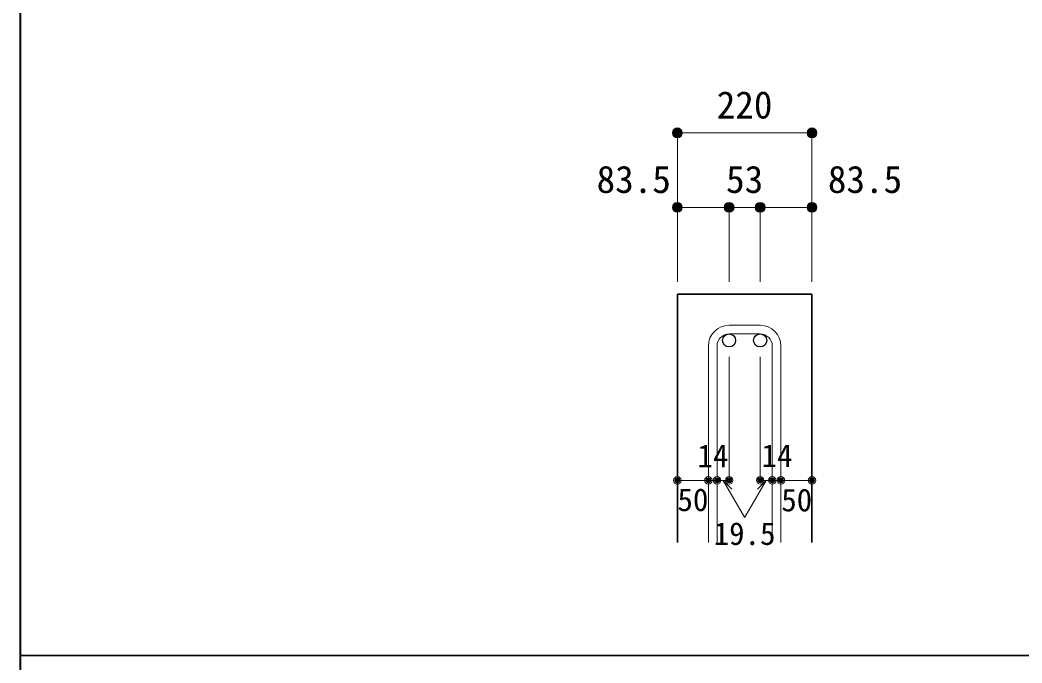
# Model space of a CAD drawing. Units: millimetres at full size, sheet at 1:20; some dimension numbers follow another scale. Extents: x -3982 to 3969, y -2797 to 2801.
# Drawn here: x -3982 to -2367, y -10 to 1026 of the extents above; entities that cross this region are included whole.
import ezdxf
from ezdxf.enums import TextEntityAlignment as Align

# ---------------------------------------------------------------- set-up
doc = ezdxf.new("R2010")
doc.units = ezdxf.units.MM
doc.header["$LTSCALE"] = 20
doc.header["$PDMODE"] = 32
doc.header["$PDSIZE"] = 12
for name, color, linetype, lineweight in [('6-1_躯体線', 2, 'Continuous', 35), ('6-5_梁主筋', 7, 'Continuous', 18), ('6-6_S.T.P.', 7, 'Continuous', 18), ('6-D_寸法', 4, 'Continuous', 9), ('F-0_枠', 6, 'Continuous', 40)]:
    doc.layers.add(name, color=color, linetype=linetype, lineweight=lineweight)
doc.styles.add('ＭＳ ゴシック', font='')
doc.styles.get('ＭＳ ゴシック').set_extended_font_data('MS Gothic')

msp = doc.modelspace()

# ---------------------------------------------------------------- linework, layer by layer
at = {"layer": '6-1_躯体線'}
for p, q in [((-2922.37, 584.12), (-2922.37, 184.12)), ((-2922.37, 584.12), (-2705.37, 584.12)), ((-2705.37, 584.12), (-2705.37, 184.12))]:
    msp.add_line(p, q, dxfattribs=at)
at = {"layer": '6-5_梁主筋', "color": 3, "lineweight": 25}
for centre in [(-2838.87, 509.62), (-2788.87, 509.62)]:
    msp.add_circle(centre, 10.5, dxfattribs=at)
at = {"layer": '6-6_S.T.P.'}
for p, q in [((-2788.87, 534.12), (-2838.87, 534.12)), ((-2788.87, 520.12), (-2838.87, 520.12)), ((-2872.37, 500.62), (-2872.37, 184.12)), ((-2858.37, 500.62), (-2858.37, 184.12)), ((-2769.37, 500.62), (-2769.37, 184.12)), ((-2755.37, 500.62), (-2755.37, 184.12))]:
    msp.add_line(p, q, dxfattribs=at)
for centre, radius, start, end in [((-2838.87, 500.62), 33.5, 90, 180), ((-2788.87, 500.62), 33.5, 0, 90), ((-2838.87, 500.62), 19.5, 90, 180), ((-2788.87, 500.62), 19.5, 0, 90)]:
    msp.add_arc(centre, radius, start, end, dxfattribs=at)
at = {"layer": '6-D_寸法'}
for p, q in [((-2922.37, 844.12), (-2705.37, 844.12)), ((-2705.37, 844.12), (-2705.37, 724.12)), ((-2922.37, 724.12), (-2922.37, 604.12)), ((-2838.87, 724.12), (-2838.87, 604.12)), ((-2838.87, 724.12), (-2705.37, 724.12)), ((-2788.87, 724.12), (-2788.87, 604.12)), ((-2705.37, 724.12), (-2705.37, 604.12)), ((-2838.87, 284.12), (-2838.87, 483.45)), ((-2788.87, 284.12), (-2788.87, 483.45)), ((-2922.37, 284.12), (-2872.37, 284.12)), ((-2872.37, 284.12), (-2838.87, 284.12)), ((-2848.62, 284.12), (-2834.48, 269.98)), ((-2848.62, 284.12), (-2814.39, 224.85)), ((-2779.12, 284.12), (-2813.34, 224.85)), ((-2779.12, 284.12), (-2793.26, 269.98)), ((-2788.87, 284.12), (-2705.37, 284.12)), ((-2769.37, 284.12), (-2755.37, 284.12)), ((-2814.39, 224.85), (-2813.34, 224.85))]:
    msp.add_line(p, q, dxfattribs=at)
msp.add_lwpolyline([(-2922.37, 844.12), (-2922.37, 724.12), (-2838.87, 724.12)], dxfattribs=at)
for centre, radius in [((-2922.37, 844.12), 8), ((-2922.37, 844.12), 7.2), ((-2922.37, 844.12), 6.4), ((-2922.37, 844.12), 5.6), ((-2922.37, 844.12), 4.8), ((-2922.37, 844.12), 4), ((-2922.37, 844.12), 3.2), ((-2922.37, 844.12), 2.4), ((-2922.37, 844.12), 1.6), ((-2922.37, 844.12), 0.8), ((-2705.37, 844.12), 8), ((-2705.37, 844.12), 7.2), ((-2705.37, 844.12), 6.4), ((-2705.37, 844.12), 5.6), ((-2705.37, 844.12), 4.8), ((-2705.37, 844.12), 4), ((-2705.37, 844.12), 3.2), ((-2705.37, 844.12), 2.4), ((-2705.37, 844.12), 1.6), ((-2705.37, 844.12), 0.8), ((-2922.37, 724.12), 8), ((-2922.37, 724.12), 7.2), ((-2922.37, 724.12), 6.4), ((-2922.37, 724.12), 5.6), ((-2922.37, 724.12), 4.8), ((-2922.37, 724.12), 4), ((-2922.37, 724.12), 3.2), ((-2838.87, 724.12), 8), ((-2838.87, 724.12), 7.2), ((-2838.87, 724.12), 6.4), ((-2838.87, 724.12), 5.6), ((-2838.87, 724.12), 4.8), ((-2838.87, 724.12), 4), ((-2838.87, 724.12), 3.2), ((-2788.87, 724.12), 8), ((-2788.87, 724.12), 7.2), ((-2788.87, 724.12), 6.4), ((-2788.87, 724.12), 5.6), ((-2788.87, 724.12), 4.8), ((-2788.87, 724.12), 4), ((-2788.87, 724.12), 3.2), ((-2705.37, 724.12), 8), ((-2705.37, 724.12), 7.2), ((-2705.37, 724.12), 6.4), ((-2705.37, 724.12), 5.6), ((-2705.37, 724.12), 4.8), ((-2705.37, 724.12), 4), ((-2705.37, 724.12), 3.2), ((-2922.37, 724.12), 2.4), ((-2922.37, 724.12), 1.6), ((-2922.37, 724.12), 0.8), ((-2838.87, 724.12), 2.4), ((-2838.87, 724.12), 1.6), ((-2838.87, 724.12), 0.8), ((-2788.87, 724.12), 2.4), ((-2788.87, 724.12), 1.6), ((-2788.87, 724.12), 0.8), ((-2705.37, 724.12), 2.4), ((-2705.37, 724.12), 1.6), ((-2705.37, 724.12), 0.8), ((-2922.37, 284.12), 4), ((-2922.37, 284.12), 3.6), ((-2922.37, 284.12), 3.2), ((-2922.37, 284.12), 2.8), ((-2922.37, 284.12), 2.4), ((-2922.37, 284.12), 2), ((-2922.37, 284.12), 1.6), ((-2922.37, 284.12), 1.2), ((-2922.37, 284.12), 0.8), ((-2922.37, 284.12), 0.4), ((-2872.37, 284.12), 4), ((-2872.37, 284.12), 3.6), ((-2872.37, 284.12), 3.2), ((-2872.37, 284.12), 2.8), ((-2872.37, 284.12), 2.4), ((-2872.37, 284.12), 2), ((-2872.37, 284.12), 1.6), ((-2872.37, 284.12), 1.2), ((-2872.37, 284.12), 0.8), ((-2872.37, 284.12), 0.4), ((-2858.37, 284.12), 4), ((-2858.37, 284.12), 3.6), ((-2858.37, 284.12), 3.2), ((-2858.37, 284.12), 2.8), ((-2858.37, 284.12), 2.4), ((-2858.37, 284.12), 2), ((-2858.37, 284.12), 1.6), ((-2858.37, 284.12), 1.2), ((-2858.37, 284.12), 0.8), ((-2858.37, 284.12), 0.4), ((-2838.87, 284.12), 4), ((-2838.87, 284.12), 3.6), ((-2838.87, 284.12), 3.2), ((-2838.87, 284.12), 2.8), ((-2838.87, 284.12), 2.4), ((-2838.87, 284.12), 2), ((-2838.87, 284.12), 1.6), ((-2838.87, 284.12), 1.2), ((-2838.87, 284.12), 0.8), ((-2838.87, 284.12), 0.4), ((-2788.87, 284.12), 4), ((-2788.87, 284.12), 3.6), ((-2788.87, 284.12), 3.2), ((-2788.87, 284.12), 2.8), ((-2788.87, 284.12), 2.4), ((-2788.87, 284.12), 2), ((-2788.87, 284.12), 1.6), ((-2788.87, 284.12), 1.2), ((-2788.87, 284.12), 0.8), ((-2788.87, 284.12), 0.4), ((-2769.37, 284.12), 4), ((-2769.37, 284.12), 3.6), ((-2769.37, 284.12), 3.2), ((-2769.37, 284.12), 2.8), ((-2769.37, 284.12), 2.4), ((-2769.37, 284.12), 2), ((-2769.37, 284.12), 1.6), ((-2769.37, 284.12), 1.2), ((-2769.37, 284.12), 0.8), ((-2769.37, 284.12), 0.4), ((-2755.37, 284.12), 4), ((-2755.37, 284.12), 3.6), ((-2755.37, 284.12), 3.2), ((-2755.37, 284.12), 2.8), ((-2755.37, 284.12), 2.4), ((-2755.37, 284.12), 2), ((-2755.37, 284.12), 1.6), ((-2755.37, 284.12), 1.2), ((-2755.37, 284.12), 0.8), ((-2755.37, 284.12), 0.4), ((-2705.37, 284.12), 4), ((-2705.37, 284.12), 3.6), ((-2705.37, 284.12), 3.2), ((-2705.37, 284.12), 2.8), ((-2705.37, 284.12), 2.4), ((-2705.37, 284.12), 2), ((-2705.37, 284.12), 1.6), ((-2705.37, 284.12), 1.2), ((-2705.37, 284.12), 0.8), ((-2705.37, 284.12), 0.4)]:
    msp.add_circle(centre, radius, dxfattribs=at)
at = {"layer": '6-D_寸法', "color": 7}
for p in [(-2922.37, 844.12), (-2705.37, 844.12), (-2922.37, 724.12), (-2838.87, 724.12), (-2788.87, 724.12), (-2705.37, 724.12), (-2922.37, 284.12), (-2872.37, 284.12), (-2858.37, 284.12), (-2838.87, 284.12), (-2788.87, 284.12), (-2769.37, 284.12), (-2755.37, 284.12), (-2705.37, 284.12)]:
    msp.add_point(p, dxfattribs=at)
at = {"layer": 'F-0_枠'}
msp.add_line((-3981.92, 2800.77), (-3981.92, -2796.83), dxfattribs=at)
at = {"layer": 'F-0_枠', "color": 2, "lineweight": 35}
msp.add_line((2482.4, 1.97), (-3981.92, 1.97), dxfattribs=at)

# ---------------------------------------------------------------- texts
at = {"layer": '6-D_寸法', "style": 'ＭＳ ゴシック'}
for s, height, p in [('220', 43.99, (-2858.87, 854.12)), ('83.5', 43.99, (-3052.55, 734.12)), ('53', 43.99, (-2843.87, 734.12)), ('83.5', 43.99, (-2679.74, 734.12)), ('14', 36.66, (-2889.94, 294.32)), ('14', 36.66, (-2786.7, 294.63)), ('50', 36.66, (-2922.18, 223.56)), ('50', 36.66, (-2754.87, 223.19)), ('19.5', 36.66, (-2863.87, 169.04))]:
    msp.add_text(s, height=height, dxfattribs=at).set_placement(p, align=Align.BOTTOM_LEFT)

doc.saveas('drawing.dxf')
